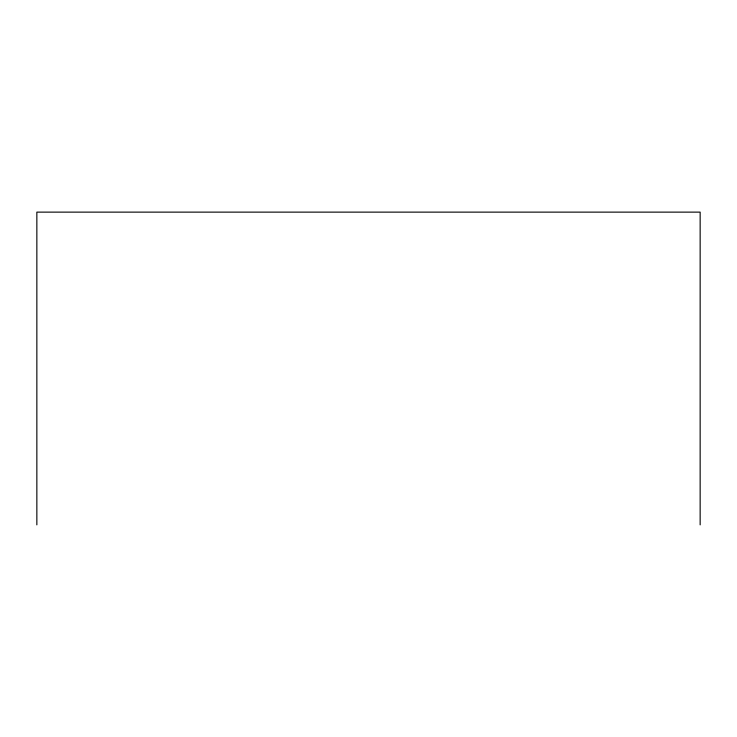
<?xml version="1.0" encoding="UTF-8"?>
<svg xmlns="http://www.w3.org/2000/svg" width="737" height="737" viewBox="0 0 737 737"><rect width="100%" height="100%" fill="white"/><g stroke="black" fill="none" stroke-linecap="round" stroke-linejoin="round"><path stroke-width="1.11" d="M700.15 524.873L700.15 212.127L36.85 212.127L36.85 524.873"/></g></svg>
